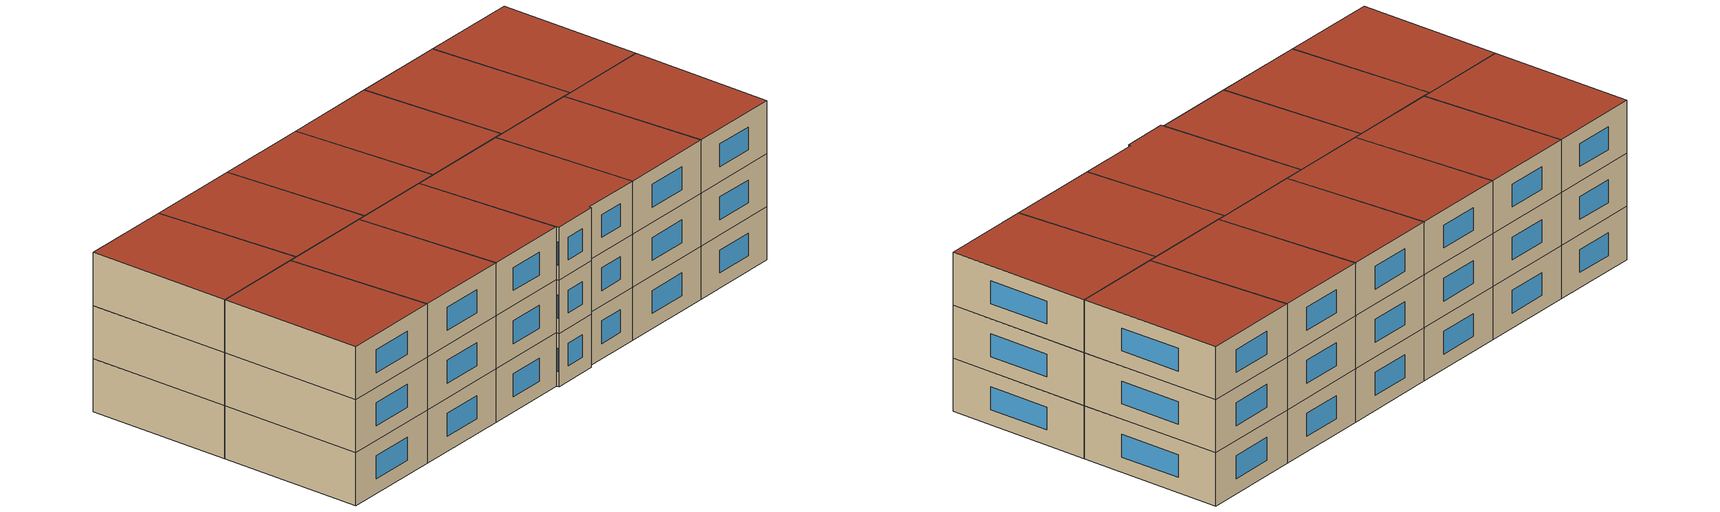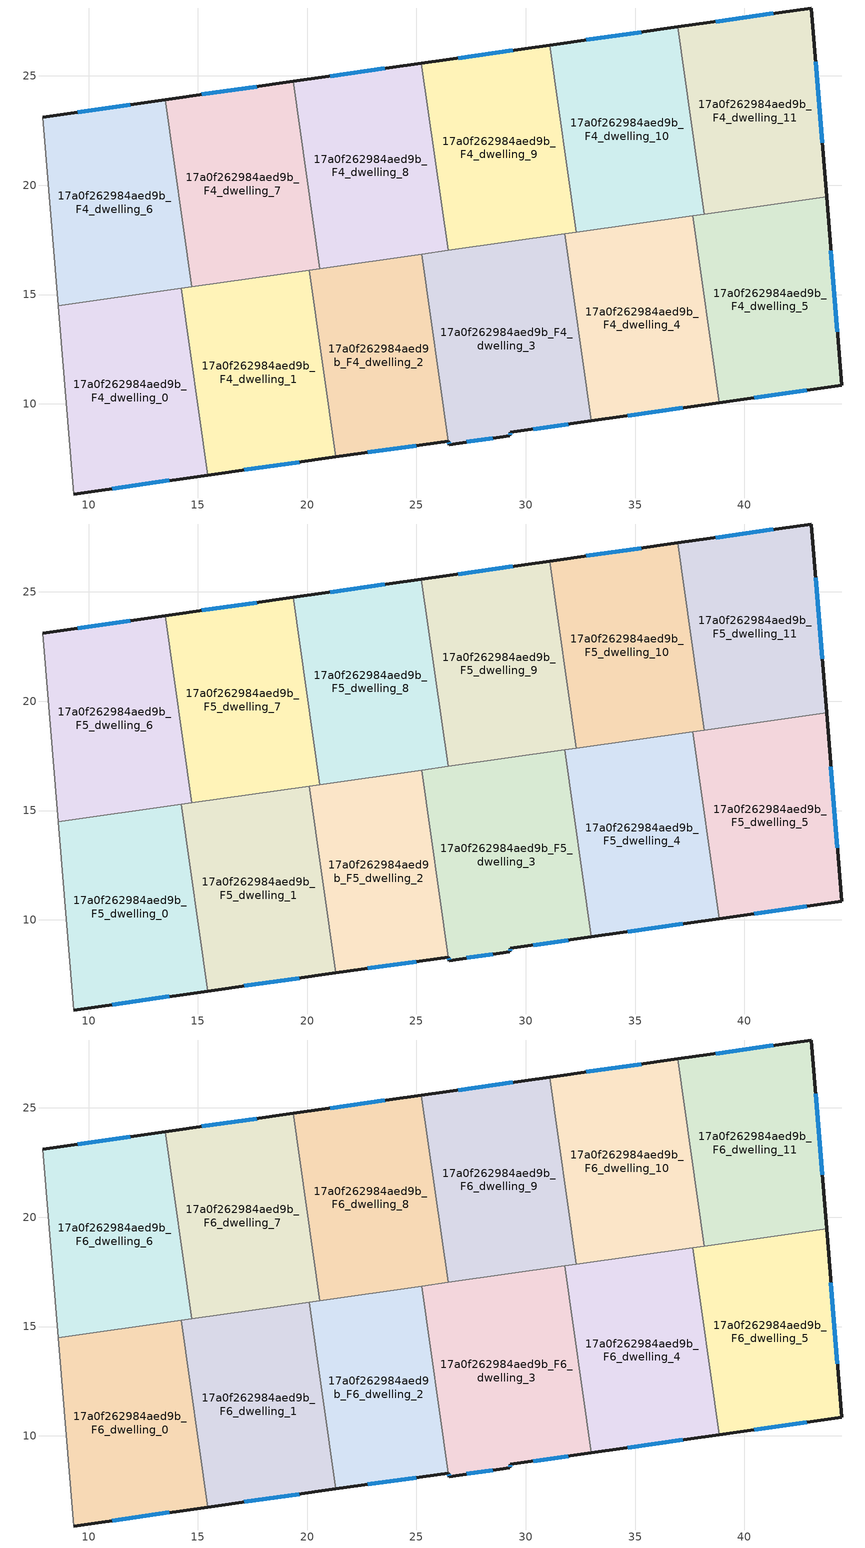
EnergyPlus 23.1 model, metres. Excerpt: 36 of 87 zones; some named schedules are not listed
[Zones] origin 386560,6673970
17a0f262984aed9b_F4_dwelling_0
 floor to 17a0f262984aed9b_F3_dwelling_0 (EU_floor_Construction): 14.24,15.29 15.45,6.74 9.33,5.88 8.62,14.49 z12
 wall outside (EU_wall_Construction): 9.33,5.88 15.45,6.74 z12:15
 wall to 17a0f262984aed9b_F4_dwelling_1 (EU_wall_Construction): 15.45,6.74 14.24,15.29 z12:15
 wall adiabatic (EU_wall_Construction): 8.62,14.49 9.33,5.88 z12:15
 wall to 17a0f262984aed9b_F4_dwelling_6 (EU_wall_Construction): 14.24,15.29 8.62,14.49 z12:15
 window (EU_Window_Construction): 11.08,6.13 13.7,6.5 z12.86:14.14
17a0f262984aed9b_F4_dwelling_1
 floor to 17a0f262984aed9b_F3_dwelling_1 (EU_floor_Construction): 20.1,16.12 21.32,7.57 15.45,6.74 14.24,15.29 z12
 wall outside (EU_wall_Construction): 15.45,6.74 21.32,7.57 z12:15
 wall to 17a0f262984aed9b_F4_dwelling_2 (EU_wall_Construction): 21.32,7.57 20.1,16.12 z12:15
 wall to 17a0f262984aed9b_F4_dwelling_7 (EU_wall_Construction): 20.1,16.12 14.73,15.36 z12:15
 wall to 17a0f262984aed9b_F4_dwelling_6 (EU_wall_Construction): 14.73,15.36 14.24,15.29 z12:15
 window (EU_Window_Construction): 17.12,6.98 19.64,7.34 z12.86:14.14
17a0f262984aed9b_F4_dwelling_10
 floor to 17a0f262984aed9b_F3_dwelling_10 (EU_floor_Construction): 36.95,27.24 38.16,18.68 32.3,17.85 31.09,26.41 z12
 wall outside (EU_wall_Construction): 36.95,27.24 31.09,26.41 z12:15
 wall to 17a0f262984aed9b_F4_dwelling_11 (EU_wall_Construction): 38.16,18.68 36.95,27.24 z12:15
 wall to 17a0f262984aed9b_F4_dwelling_9 (EU_wall_Construction): 31.09,26.41 32.3,17.85 z12:15
 wall to 17a0f262984aed9b_F4_dwelling_4 (EU_wall_Construction): 32.3,17.85 37.64,18.61 z12:15
 wall to 17a0f262984aed9b_F4_dwelling_5 (EU_wall_Construction): 37.64,18.61 38.16,18.68 z12:15
 window (EU_Window_Construction): 35.27,27 32.76,26.65 z12.86:14.14
17a0f262984aed9b_F4_dwelling_11
 floor to 17a0f262984aed9b_F3_dwelling_11 (EU_floor_Construction): 43.06,28.11 43.76,19.47 38.16,18.68 36.95,27.24 z12
 wall outside (EU_wall_Construction): 43.76,19.47 43.06,28.11 36.95,27.24 z12:15
 wall to 17a0f262984aed9b_F4_dwelling_5 (EU_wall_Construction): 38.16,18.68 43.76,19.47 z12:15
 window (EU_Window_Construction): 43.56,21.94 43.26,25.64 / 41.32,27.86 38.69,27.49 z12.86:14.14
17a0f262984aed9b_F4_dwelling_2
 floor to 17a0f262984aed9b_F3_dwelling_2 (EU_floor_Construction): 25.24,16.85 26.45,8.3 21.32,7.57 20.1,16.12 z12
 wall outside (EU_wall_Construction): 21.32,7.57 26.45,8.3 z12:15
 wall to 17a0f262984aed9b_F4_dwelling_3 (EU_wall_Construction): 26.45,8.3 25.24,16.85 z12:15
 wall to 17a0f262984aed9b_F4_dwelling_8 (EU_wall_Construction): 25.24,16.85 20.59,16.19 z12:15
 wall to 17a0f262984aed9b_F4_dwelling_7 (EU_wall_Construction): 20.59,16.19 20.1,16.12 z12:15
 window (EU_Window_Construction): 22.78,7.78 24.98,8.09 z12.86:14.14
17a0f262984aed9b_F4_dwelling_3
 floor to 17a0f262984aed9b_F3_dwelling_3 (EU_floor_Construction): 31.78,17.78 32.99,9.22 29.29,8.7 29.28,8.55 26.51,8.14 26.45,8.3 25.24,16.85 z12
 wall outside (EU_wall_Construction): 26.45,8.3 26.51,8.14 29.28,8.55 29.29,8.7 32.99,9.22 z12:15
 wall to 17a0f262984aed9b_F4_dwelling_4 (EU_wall_Construction): 32.99,9.22 31.78,17.78 z12:15
 wall to 17a0f262984aed9b_F4_dwelling_9 (EU_wall_Construction): 31.78,17.78 26.44,17.02 z12:15
 wall to 17a0f262984aed9b_F4_dwelling_8 (EU_wall_Construction): 26.44,17.02 25.24,16.85 z12:15
 window (EU_Window_Construction): 26.47,8.25 26.49,8.19 / 30.35,8.85 31.93,9.07 / 29.28,8.59 29.29,8.66 / 27.3,8.26 28.49,8.43 z12.86:14.14
17a0f262984aed9b_F4_dwelling_4
 floor to 17a0f262984aed9b_F3_dwelling_4 (EU_floor_Construction): 37.64,18.61 38.85,10.05 32.99,9.22 31.78,17.78 z12
 wall outside (EU_wall_Construction): 32.99,9.22 38.85,10.05 z12:15
 wall to 17a0f262984aed9b_F4_dwelling_5 (EU_wall_Construction): 38.85,10.05 37.64,18.61 z12:15
 wall to 17a0f262984aed9b_F4_dwelling_9 (EU_wall_Construction): 32.3,17.85 31.78,17.78 z12:15
 window (EU_Window_Construction): 34.66,9.46 37.18,9.82 z12.86:14.14
17a0f262984aed9b_F4_dwelling_5
 floor to 17a0f262984aed9b_F3_dwelling_5 (EU_floor_Construction): 43.76,19.47 44.45,10.84 38.85,10.05 37.64,18.61 z12
 wall outside (EU_wall_Construction): 38.85,10.05 44.45,10.84 43.76,19.47 z12:15
 window (EU_Window_Construction): 44.25,13.31 43.95,17.01 / 40.45,10.28 42.85,10.62 z12.86:14.14
17a0f262984aed9b_F4_dwelling_6
 floor to 17a0f262984aed9b_F3_dwelling_6 (EU_floor_Construction): 13.52,23.92 14.73,15.36 8.62,14.49 7.91,23.12 z12
 wall outside (EU_wall_Construction): 13.52,23.92 7.91,23.12 z12:15
 wall to 17a0f262984aed9b_F4_dwelling_7 (EU_wall_Construction): 14.73,15.36 13.52,23.92 z12:15
 wall adiabatic (EU_wall_Construction): 7.91,23.12 8.62,14.49 z12:15
 window (EU_Window_Construction): 11.91,23.69 9.51,23.35 z12.86:14.14
17a0f262984aed9b_F4_dwelling_7
 floor to 17a0f262984aed9b_F3_dwelling_7 (EU_floor_Construction): 19.37,24.75 20.59,16.19 14.73,15.36 13.52,23.92 z12
 wall outside (EU_wall_Construction): 19.37,24.75 13.52,23.92 z12:15
 wall to 17a0f262984aed9b_F4_dwelling_8 (EU_wall_Construction): 20.59,16.19 19.37,24.75 z12:15
 window (EU_Window_Construction): 17.7,24.51 15.19,24.15 z12.86:14.14
17a0f262984aed9b_F4_dwelling_8
 floor to 17a0f262984aed9b_F3_dwelling_8 (EU_floor_Construction): 25.23,25.58 26.44,17.02 20.59,16.19 19.37,24.75 z12
 wall outside (EU_wall_Construction): 25.23,25.58 19.37,24.75 z12:15
 wall to 17a0f262984aed9b_F4_dwelling_9 (EU_wall_Construction): 26.44,17.02 25.23,25.58 z12:15
 window (EU_Window_Construction): 23.56,25.34 21.05,24.98 z12.86:14.14
17a0f262984aed9b_F4_dwelling_9
 floor to 17a0f262984aed9b_F3_dwelling_9 (EU_floor_Construction): 31.09,26.41 32.3,17.85 26.44,17.02 25.23,25.58 z12
 wall outside (EU_wall_Construction): 31.09,26.41 25.23,25.58 z12:15
 window (EU_Window_Construction): 29.41,26.17 26.9,25.82 z12.86:14.14
17a0f262984aed9b_F5_dwelling_0
 floor to 17a0f262984aed9b_F4_dwelling_0 (EU_floor_Construction): 14.24,15.29 15.45,6.74 9.33,5.88 8.62,14.49 z15
 wall outside (EU_wall_Construction): 9.33,5.88 15.45,6.74 z15:18
 wall to 17a0f262984aed9b_F5_dwelling_1 (EU_wall_Construction): 15.45,6.74 14.24,15.29 z15:18
 wall adiabatic (EU_wall_Construction): 8.62,14.49 9.33,5.88 z15:18
 wall to 17a0f262984aed9b_F5_dwelling_6 (EU_wall_Construction): 14.24,15.29 8.62,14.49 z15:18
 window (EU_Window_Construction): 11.08,6.13 13.7,6.5 z15.86:17.14
17a0f262984aed9b_F5_dwelling_1
 floor to 17a0f262984aed9b_F4_dwelling_1 (EU_floor_Construction): 20.1,16.12 21.32,7.57 15.45,6.74 14.24,15.29 z15
 wall outside (EU_wall_Construction): 15.45,6.74 21.32,7.57 z15:18
 wall to 17a0f262984aed9b_F5_dwelling_2 (EU_wall_Construction): 21.32,7.57 20.1,16.12 z15:18
 wall to 17a0f262984aed9b_F5_dwelling_7 (EU_wall_Construction): 20.1,16.12 14.73,15.36 z15:18
 wall to 17a0f262984aed9b_F5_dwelling_6 (EU_wall_Construction): 14.73,15.36 14.24,15.29 z15:18
 window (EU_Window_Construction): 17.12,6.98 19.64,7.34 z15.86:17.14
17a0f262984aed9b_F5_dwelling_10
 floor to 17a0f262984aed9b_F4_dwelling_10 (EU_floor_Construction): 36.95,27.24 38.16,18.68 32.3,17.85 31.09,26.41 z15
 wall outside (EU_wall_Construction): 36.95,27.24 31.09,26.41 z15:18
 wall to 17a0f262984aed9b_F5_dwelling_11 (EU_wall_Construction): 38.16,18.68 36.95,27.24 z15:18
 wall to 17a0f262984aed9b_F5_dwelling_9 (EU_wall_Construction): 31.09,26.41 32.3,17.85 z15:18
 wall to 17a0f262984aed9b_F5_dwelling_4 (EU_wall_Construction): 32.3,17.85 37.64,18.61 z15:18
 wall to 17a0f262984aed9b_F5_dwelling_5 (EU_wall_Construction): 37.64,18.61 38.16,18.68 z15:18
 window (EU_Window_Construction): 35.27,27 32.76,26.65 z15.86:17.14
17a0f262984aed9b_F5_dwelling_11
 floor to 17a0f262984aed9b_F4_dwelling_11 (EU_floor_Construction): 43.06,28.11 43.76,19.47 38.16,18.68 36.95,27.24 z15
 wall outside (EU_wall_Construction): 43.76,19.47 43.06,28.11 36.95,27.24 z15:18
 wall to 17a0f262984aed9b_F5_dwelling_5 (EU_wall_Construction): 38.16,18.68 43.76,19.47 z15:18
 window (EU_Window_Construction): 43.56,21.94 43.26,25.64 / 41.32,27.86 38.69,27.49 z15.86:17.14
17a0f262984aed9b_F5_dwelling_2
 floor to 17a0f262984aed9b_F4_dwelling_2 (EU_floor_Construction): 25.24,16.85 26.45,8.3 21.32,7.57 20.1,16.12 z15
 wall outside (EU_wall_Construction): 21.32,7.57 26.45,8.3 z15:18
 wall to 17a0f262984aed9b_F5_dwelling_3 (EU_wall_Construction): 26.45,8.3 25.24,16.85 z15:18
 wall to 17a0f262984aed9b_F5_dwelling_8 (EU_wall_Construction): 25.24,16.85 20.59,16.19 z15:18
 wall to 17a0f262984aed9b_F5_dwelling_7 (EU_wall_Construction): 20.59,16.19 20.1,16.12 z15:18
 window (EU_Window_Construction): 22.78,7.78 24.98,8.09 z15.86:17.14
17a0f262984aed9b_F5_dwelling_3
 floor to 17a0f262984aed9b_F4_dwelling_3 (EU_floor_Construction): 31.78,17.78 32.99,9.22 29.29,8.7 29.28,8.55 26.51,8.14 26.45,8.3 25.24,16.85 z15
 wall outside (EU_wall_Construction): 26.45,8.3 26.51,8.14 29.28,8.55 29.29,8.7 32.99,9.22 z15:18
 wall to 17a0f262984aed9b_F5_dwelling_4 (EU_wall_Construction): 32.99,9.22 31.78,17.78 z15:18
 wall to 17a0f262984aed9b_F5_dwelling_9 (EU_wall_Construction): 31.78,17.78 26.44,17.02 z15:18
 wall to 17a0f262984aed9b_F5_dwelling_8 (EU_wall_Construction): 26.44,17.02 25.24,16.85 z15:18
 window (EU_Window_Construction): 26.47,8.25 26.49,8.19 / 30.35,8.85 31.93,9.07 / 29.28,8.59 29.29,8.66 / 27.3,8.26 28.49,8.43 z15.86:17.14
17a0f262984aed9b_F5_dwelling_4
 floor to 17a0f262984aed9b_F4_dwelling_4 (EU_floor_Construction): 37.64,18.61 38.85,10.05 32.99,9.22 31.78,17.78 z15
 wall outside (EU_wall_Construction): 32.99,9.22 38.85,10.05 z15:18
 wall to 17a0f262984aed9b_F5_dwelling_5 (EU_wall_Construction): 38.85,10.05 37.64,18.61 z15:18
 wall to 17a0f262984aed9b_F5_dwelling_9 (EU_wall_Construction): 32.3,17.85 31.78,17.78 z15:18
 window (EU_Window_Construction): 34.66,9.46 37.18,9.82 z15.86:17.14
17a0f262984aed9b_F5_dwelling_5
 floor to 17a0f262984aed9b_F4_dwelling_5 (EU_floor_Construction): 43.76,19.47 44.45,10.84 38.85,10.05 37.64,18.61 z15
 wall outside (EU_wall_Construction): 38.85,10.05 44.45,10.84 43.76,19.47 z15:18
 window (EU_Window_Construction): 44.25,13.31 43.95,17.01 / 40.45,10.28 42.85,10.62 z15.86:17.14
17a0f262984aed9b_F5_dwelling_6
 floor to 17a0f262984aed9b_F4_dwelling_6 (EU_floor_Construction): 13.52,23.92 14.73,15.36 8.62,14.49 7.91,23.12 z15
 wall outside (EU_wall_Construction): 13.52,23.92 7.91,23.12 z15:18
 wall to 17a0f262984aed9b_F5_dwelling_7 (EU_wall_Construction): 14.73,15.36 13.52,23.92 z15:18
 wall adiabatic (EU_wall_Construction): 7.91,23.12 8.62,14.49 z15:18
 window (EU_Window_Construction): 11.91,23.69 9.51,23.35 z15.86:17.14
17a0f262984aed9b_F5_dwelling_7
 floor to 17a0f262984aed9b_F4_dwelling_7 (EU_floor_Construction): 19.37,24.75 20.59,16.19 14.73,15.36 13.52,23.92 z15
 wall outside (EU_wall_Construction): 19.37,24.75 13.52,23.92 z15:18
 wall to 17a0f262984aed9b_F5_dwelling_8 (EU_wall_Construction): 20.59,16.19 19.37,24.75 z15:18
 window (EU_Window_Construction): 17.7,24.51 15.19,24.15 z15.86:17.14
17a0f262984aed9b_F5_dwelling_8
 floor to 17a0f262984aed9b_F4_dwelling_8 (EU_floor_Construction): 25.23,25.58 26.44,17.02 20.59,16.19 19.37,24.75 z15
 wall outside (EU_wall_Construction): 25.23,25.58 19.37,24.75 z15:18
 wall to 17a0f262984aed9b_F5_dwelling_9 (EU_wall_Construction): 26.44,17.02 25.23,25.58 z15:18
 window (EU_Window_Construction): 23.56,25.34 21.05,24.98 z15.86:17.14
17a0f262984aed9b_F5_dwelling_9
 floor to 17a0f262984aed9b_F4_dwelling_9 (EU_floor_Construction): 31.09,26.41 32.3,17.85 26.44,17.02 25.23,25.58 z15
 wall outside (EU_wall_Construction): 31.09,26.41 25.23,25.58 z15:18
 window (EU_Window_Construction): 29.41,26.17 26.9,25.82 z15.86:17.14
17a0f262984aed9b_F6_dwelling_0
 floor to 17a0f262984aed9b_F5_dwelling_0 (EU_floor_Construction): 14.24,15.29 15.45,6.74 9.33,5.88 8.62,14.49 z18
 wall outside (EU_wall_Construction): 9.33,5.88 15.45,6.74 z18:21
 wall to 17a0f262984aed9b_F6_dwelling_1 (EU_wall_Construction): 15.45,6.74 14.24,15.29 z18:21
 wall adiabatic (EU_wall_Construction): 8.62,14.49 9.33,5.88 z18:21
 wall to 17a0f262984aed9b_F6_dwelling_6 (EU_wall_Construction): 14.24,15.29 8.62,14.49 z18:21
 window (EU_Window_Construction): 11.08,6.13 13.7,6.5 z18.86:20.14
 roof outside (EU_roof_Construction): 15.45,6.74 14.24,15.29 8.62,14.49 9.33,5.88 z21
17a0f262984aed9b_F6_dwelling_1
 floor to 17a0f262984aed9b_F5_dwelling_1 (EU_floor_Construction): 20.1,16.12 21.32,7.57 15.45,6.74 14.24,15.29 z18
 wall outside (EU_wall_Construction): 15.45,6.74 21.32,7.57 z18:21
 wall to 17a0f262984aed9b_F6_dwelling_2 (EU_wall_Construction): 21.32,7.57 20.1,16.12 z18:21
 wall to 17a0f262984aed9b_F6_dwelling_7 (EU_wall_Construction): 20.1,16.12 14.73,15.36 z18:21
 wall to 17a0f262984aed9b_F6_dwelling_6 (EU_wall_Construction): 14.73,15.36 14.24,15.29 z18:21
 window (EU_Window_Construction): 17.12,6.98 19.64,7.34 z18.86:20.14
 roof outside (EU_roof_Construction): 21.32,7.57 20.1,16.12 14.24,15.29 15.45,6.74 z21
17a0f262984aed9b_F6_dwelling_10
 floor to 17a0f262984aed9b_F5_dwelling_10 (EU_floor_Construction): 36.95,27.24 38.16,18.68 32.3,17.85 31.09,26.41 z18
 wall outside (EU_wall_Construction): 36.95,27.24 31.09,26.41 z18:21
 wall to 17a0f262984aed9b_F6_dwelling_11 (EU_wall_Construction): 38.16,18.68 36.95,27.24 z18:21
 wall to 17a0f262984aed9b_F6_dwelling_9 (EU_wall_Construction): 31.09,26.41 32.3,17.85 z18:21
 wall to 17a0f262984aed9b_F6_dwelling_4 (EU_wall_Construction): 32.3,17.85 37.64,18.61 z18:21
 wall to 17a0f262984aed9b_F6_dwelling_5 (EU_wall_Construction): 37.64,18.61 38.16,18.68 z18:21
 window (EU_Window_Construction): 35.27,27 32.76,26.65 z18.86:20.14
 roof outside (EU_roof_Construction): 38.16,18.68 36.95,27.24 31.09,26.41 32.3,17.85 z21
17a0f262984aed9b_F6_dwelling_11
 floor to 17a0f262984aed9b_F5_dwelling_11 (EU_floor_Construction): 43.06,28.11 43.76,19.47 38.16,18.68 36.95,27.24 z18
 wall outside (EU_wall_Construction): 43.76,19.47 43.06,28.11 36.95,27.24 z18:21
 wall to 17a0f262984aed9b_F6_dwelling_5 (EU_wall_Construction): 38.16,18.68 43.76,19.47 z18:21
 window (EU_Window_Construction): 43.56,21.94 43.26,25.64 / 41.32,27.86 38.69,27.49 z18.86:20.14
 roof outside (EU_roof_Construction): 43.76,19.47 43.06,28.11 36.95,27.24 38.16,18.68 z21
17a0f262984aed9b_F6_dwelling_2
 floor to 17a0f262984aed9b_F5_dwelling_2 (EU_floor_Construction): 25.24,16.85 26.45,8.3 21.32,7.57 20.1,16.12 z18
 wall outside (EU_wall_Construction): 21.32,7.57 26.45,8.3 z18:21
 wall to 17a0f262984aed9b_F6_dwelling_3 (EU_wall_Construction): 26.45,8.3 25.24,16.85 z18:21
 wall to 17a0f262984aed9b_F6_dwelling_8 (EU_wall_Construction): 25.24,16.85 20.59,16.19 z18:21
 wall to 17a0f262984aed9b_F6_dwelling_7 (EU_wall_Construction): 20.59,16.19 20.1,16.12 z18:21
 window (EU_Window_Construction): 22.78,7.78 24.98,8.09 z18.86:20.14
 roof outside (EU_roof_Construction): 26.45,8.3 25.24,16.85 20.1,16.12 21.32,7.57 z21
17a0f262984aed9b_F6_dwelling_3
 floor to 17a0f262984aed9b_F5_dwelling_3 (EU_floor_Construction): 31.78,17.78 32.99,9.22 29.29,8.7 29.28,8.55 26.51,8.14 26.45,8.3 25.24,16.85 z18
 wall outside (EU_wall_Construction): 26.45,8.3 26.51,8.14 29.28,8.55 29.29,8.7 32.99,9.22 z18:21
 wall to 17a0f262984aed9b_F6_dwelling_4 (EU_wall_Construction): 32.99,9.22 31.78,17.78 z18:21
 wall to 17a0f262984aed9b_F6_dwelling_9 (EU_wall_Construction): 31.78,17.78 26.44,17.02 z18:21
 wall to 17a0f262984aed9b_F6_dwelling_8 (EU_wall_Construction): 26.44,17.02 25.24,16.85 z18:21
 window (EU_Window_Construction): 26.47,8.25 26.49,8.19 / 30.35,8.85 31.93,9.07 / 29.28,8.59 29.29,8.66 / 27.3,8.26 28.49,8.43 z18.86:20.14
 roof outside (EU_roof_Construction): 32.99,9.22 31.78,17.78 25.24,16.85 26.45,8.3 26.51,8.14 29.28,8.55 29.29,8.7 z21
17a0f262984aed9b_F6_dwelling_4
 floor to 17a0f262984aed9b_F5_dwelling_4 (EU_floor_Construction): 37.64,18.61 38.85,10.05 32.99,9.22 31.78,17.78 z18
 wall outside (EU_wall_Construction): 32.99,9.22 38.85,10.05 z18:21
 wall to 17a0f262984aed9b_F6_dwelling_5 (EU_wall_Construction): 38.85,10.05 37.64,18.61 z18:21
 wall to 17a0f262984aed9b_F6_dwelling_9 (EU_wall_Construction): 32.3,17.85 31.78,17.78 z18:21
 window (EU_Window_Construction): 34.66,9.46 37.18,9.82 z18.86:20.14
 roof outside (EU_roof_Construction): 38.85,10.05 37.64,18.61 31.78,17.78 32.99,9.22 z21
17a0f262984aed9b_F6_dwelling_5
 floor to 17a0f262984aed9b_F5_dwelling_5 (EU_floor_Construction): 43.76,19.47 44.45,10.84 38.85,10.05 37.64,18.61 z18
 wall outside (EU_wall_Construction): 38.85,10.05 44.45,10.84 43.76,19.47 z18:21
 window (EU_Window_Construction): 44.25,13.31 43.95,17.01 / 40.45,10.28 42.85,10.62 z18.86:20.14
 roof outside (EU_roof_Construction): 44.45,10.84 43.76,19.47 37.64,18.61 38.85,10.05 z21
17a0f262984aed9b_F6_dwelling_6
 floor to 17a0f262984aed9b_F5_dwelling_6 (EU_floor_Construction): 13.52,23.92 14.73,15.36 8.62,14.49 7.91,23.12 z18
 wall outside (EU_wall_Construction): 13.52,23.92 7.91,23.12 z18:21
 wall to 17a0f262984aed9b_F6_dwelling_7 (EU_wall_Construction): 14.73,15.36 13.52,23.92 z18:21
 wall adiabatic (EU_wall_Construction): 7.91,23.12 8.62,14.49 z18:21
 window (EU_Window_Construction): 11.91,23.69 9.51,23.35 z18.86:20.14
 roof outside (EU_roof_Construction): 14.73,15.36 13.52,23.92 7.91,23.12 8.62,14.49 z21
17a0f262984aed9b_F6_dwelling_7
 floor to 17a0f262984aed9b_F5_dwelling_7 (EU_floor_Construction): 19.37,24.75 20.59,16.19 14.73,15.36 13.52,23.92 z18
 wall outside (EU_wall_Construction): 19.37,24.75 13.52,23.92 z18:21
 wall to 17a0f262984aed9b_F6_dwelling_8 (EU_wall_Construction): 20.59,16.19 19.37,24.75 z18:21
 window (EU_Window_Construction): 17.7,24.51 15.19,24.15 z18.86:20.14
 roof outside (EU_roof_Construction): 20.59,16.19 19.37,24.75 13.52,23.92 14.73,15.36 z21
17a0f262984aed9b_F6_dwelling_8
 floor to 17a0f262984aed9b_F5_dwelling_8 (EU_floor_Construction): 25.23,25.58 26.44,17.02 20.59,16.19 19.37,24.75 z18
 wall outside (EU_wall_Construction): 25.23,25.58 19.37,24.75 z18:21
 wall to 17a0f262984aed9b_F6_dwelling_9 (EU_wall_Construction): 26.44,17.02 25.23,25.58 z18:21
 window (EU_Window_Construction): 23.56,25.34 21.05,24.98 z18.86:20.14
 roof outside (EU_roof_Construction): 26.44,17.02 25.23,25.58 19.37,24.75 20.59,16.19 z21
17a0f262984aed9b_F6_dwelling_9
 floor to 17a0f262984aed9b_F5_dwelling_9 (EU_floor_Construction): 31.09,26.41 32.3,17.85 26.44,17.02 25.23,25.58 z18
 wall outside (EU_wall_Construction): 31.09,26.41 25.23,25.58 z18:21
 window (EU_Window_Construction): 29.41,26.17 26.9,25.82 z18.86:20.14
 roof outside (EU_roof_Construction): 32.3,17.85 31.09,26.41 25.23,25.58 26.44,17.02 z21
[Building]
EU S2 Campaign: North Axis=0; Terrain=City; Solar Distribution=FullExterior
[Site:Location]
Helsinki-Vantaa.AP: Latitude=60.317; Longitude=24.963; Time Zone=2; Elevation=54.6
[SizingPeriod:WeatherFileDays]
AnnualSizingPeriod: Begin Month=1; Begin Day of Month=1; End Month=12; End Day of Month=31; Day of Week for Start Day=Monday; Use Weather File Daylight Saving Period=No; Use Weather File Rain and Snow Indicators=No
[MATERIAL]
EU_InternalMass_Material: Roughness=MediumRough; Thickness=0.1; Conductivity=1; Density=1800; Specific Heat=900; Thermal Absorptance=0.9; Solar Absorptance=0.7; Visible Absorptance=0.7
[MATERIAL:NOMASS] Roughness=MediumRough; Thermal Absorptance=0.9; Solar Absorptance=0.7; Visible Absorptance=0.7
Name | Thermal Resistance
EU_wall_NoMass | 1.10183
EU_roof_NoMass; EU_floor_NoMass | 1.70606
[WINDOWMATERIAL:SIMPLEGLAZINGSYSTEM]
EU_Window_SimpleGlazing: UFactor=3.11035; Solar Heat Gain Coefficient=0.8; Visible Transmittance=0.8
[CONSTRUCTION]
EU_wall_Construction: EU_wall_NoMass
EU_roof_Construction: EU_roof_NoMass
EU_floor_Construction: EU_floor_NoMass
EU_Window_Construction: EU_Window_SimpleGlazing
EU_InternalMass_Construction: EU_InternalMass_Material
[ZONE] Type=1; Multiplier=1; Ceiling Height=autocalculate; Floor Area=autocalculate; Part of Total Floor Area=Yes
Name | Volume
17a0f262984aed9b_F4_dwelling_0; 17a0f262984aed9b_F5_dwelling_0; 17a0f262984aed9b_F6_dwelling_0 | 153.412
17a0f262984aed9b_F4_dwelling_1; 17a0f262984aed9b_F5_dwelling_1; 17a0f262984aed9b_F6_dwelling_1; 17a0f262984aed9b_F4_dwelling_11; 17a0f262984aed9b_F5_dwelling_11; 17a0f262984aed9b_F6_dwelling_11 | 153.417
17a0f262984aed9b_F4_dwelling_10; 17a0f262984aed9b_F5_dwelling_10; 17a0f262984aed9b_F6_dwelling_10 | 153.389
17a0f262984aed9b_F4_dwelling_2; 17a0f262984aed9b_F5_dwelling_2; 17a0f262984aed9b_F6_dwelling_2 | 134.353
17a0f262984aed9b_F4_dwelling_3; 17a0f262984aed9b_F5_dwelling_3; 17a0f262984aed9b_F6_dwelling_3 | 172.463
17a0f262984aed9b_F4_dwelling_4; 17a0f262984aed9b_F5_dwelling_4; 17a0f262984aed9b_F6_dwelling_4 | 153.437
17a0f262984aed9b_F4_dwelling_5; 17a0f262984aed9b_F5_dwelling_5; 17a0f262984aed9b_F6_dwelling_5 | 153.418
17a0f262984aed9b_F4_dwelling_6; 17a0f262984aed9b_F5_dwelling_6; 17a0f262984aed9b_F6_dwelling_6 | 153.396
17a0f262984aed9b_F4_dwelling_7; 17a0f262984aed9b_F5_dwelling_7; 17a0f262984aed9b_F6_dwelling_7; 17a0f262984aed9b_F4_dwelling_9; 17a0f262984aed9b_F5_dwelling_9; 17a0f262984aed9b_F6_dwelling_9 | 153.425
17a0f262984aed9b_F4_dwelling_8; 17a0f262984aed9b_F5_dwelling_8; 17a0f262984aed9b_F6_dwelling_8 | 153.398
[INTERNALMASS] Construction=EU_InternalMass_Construction
Name | Zone or ZoneList | Surface Area
17a0f262984aed9b_F4_dwelling_0_EU_InternalMass | 17a0f262984aed9b_F4_dwelling_0 | 51.1375
17a0f262984aed9b_F4_dwelling_1_EU_InternalMass | 17a0f262984aed9b_F4_dwelling_1 | 51.1388
17a0f262984aed9b_F4_dwelling_2_EU_InternalMass | 17a0f262984aed9b_F4_dwelling_2 | 44.7841
17a0f262984aed9b_F4_dwelling_3_EU_InternalMass | 17a0f262984aed9b_F4_dwelling_3 | 57.488
17a0f262984aed9b_F4_dwelling_4_EU_InternalMass | 17a0f262984aed9b_F4_dwelling_4 | 51.1453
17a0f262984aed9b_F4_dwelling_5_EU_InternalMass | 17a0f262984aed9b_F4_dwelling_5 | 51.1398
17a0f262984aed9b_F4_dwelling_6_EU_InternalMass | 17a0f262984aed9b_F4_dwelling_6 | 51.1319
17a0f262984aed9b_F4_dwelling_7_EU_InternalMass | 17a0f262984aed9b_F4_dwelling_7 | 51.1416
17a0f262984aed9b_F4_dwelling_8_EU_InternalMass | 17a0f262984aed9b_F4_dwelling_8 | 51.133
17a0f262984aed9b_F4_dwelling_9_EU_InternalMass | 17a0f262984aed9b_F4_dwelling_9 | 51.1416
17a0f262984aed9b_F4_dwelling_10_EU_InternalMass | 17a0f262984aed9b_F4_dwelling_10 | 51.1295
17a0f262984aed9b_F4_dwelling_11_EU_InternalMass | 17a0f262984aed9b_F4_dwelling_11 | 51.1389
17a0f262984aed9b_F5_dwelling_0_EU_InternalMass | 17a0f262984aed9b_F5_dwelling_0 | 51.1375
17a0f262984aed9b_F5_dwelling_1_EU_InternalMass | 17a0f262984aed9b_F5_dwelling_1 | 51.1388
17a0f262984aed9b_F5_dwelling_2_EU_InternalMass | 17a0f262984aed9b_F5_dwelling_2 | 44.7841
17a0f262984aed9b_F5_dwelling_3_EU_InternalMass | 17a0f262984aed9b_F5_dwelling_3 | 57.488
17a0f262984aed9b_F5_dwelling_4_EU_InternalMass | 17a0f262984aed9b_F5_dwelling_4 | 51.1453
17a0f262984aed9b_F5_dwelling_5_EU_InternalMass | 17a0f262984aed9b_F5_dwelling_5 | 51.1398
17a0f262984aed9b_F5_dwelling_6_EU_InternalMass | 17a0f262984aed9b_F5_dwelling_6 | 51.1319
17a0f262984aed9b_F5_dwelling_7_EU_InternalMass | 17a0f262984aed9b_F5_dwelling_7 | 51.1416
17a0f262984aed9b_F5_dwelling_8_EU_InternalMass | 17a0f262984aed9b_F5_dwelling_8 | 51.133
17a0f262984aed9b_F5_dwelling_9_EU_InternalMass | 17a0f262984aed9b_F5_dwelling_9 | 51.1416
17a0f262984aed9b_F5_dwelling_10_EU_InternalMass | 17a0f262984aed9b_F5_dwelling_10 | 51.1295
17a0f262984aed9b_F5_dwelling_11_EU_InternalMass | 17a0f262984aed9b_F5_dwelling_11 | 51.1389
17a0f262984aed9b_F6_dwelling_0_EU_InternalMass | 17a0f262984aed9b_F6_dwelling_0 | 51.1375
17a0f262984aed9b_F6_dwelling_1_EU_InternalMass | 17a0f262984aed9b_F6_dwelling_1 | 51.1388
17a0f262984aed9b_F6_dwelling_2_EU_InternalMass | 17a0f262984aed9b_F6_dwelling_2 | 44.7841
17a0f262984aed9b_F6_dwelling_3_EU_InternalMass | 17a0f262984aed9b_F6_dwelling_3 | 57.488
17a0f262984aed9b_F6_dwelling_4_EU_InternalMass | 17a0f262984aed9b_F6_dwelling_4 | 51.1453
17a0f262984aed9b_F6_dwelling_5_EU_InternalMass | 17a0f262984aed9b_F6_dwelling_5 | 51.1398
17a0f262984aed9b_F6_dwelling_6_EU_InternalMass | 17a0f262984aed9b_F6_dwelling_6 | 51.1319
17a0f262984aed9b_F6_dwelling_7_EU_InternalMass | 17a0f262984aed9b_F6_dwelling_7 | 51.1416
17a0f262984aed9b_F6_dwelling_8_EU_InternalMass | 17a0f262984aed9b_F6_dwelling_8 | 51.133
17a0f262984aed9b_F6_dwelling_9_EU_InternalMass | 17a0f262984aed9b_F6_dwelling_9 | 51.1416
17a0f262984aed9b_F6_dwelling_10_EU_InternalMass | 17a0f262984aed9b_F6_dwelling_10 | 51.1295
17a0f262984aed9b_F6_dwelling_11_EU_InternalMass | 17a0f262984aed9b_F6_dwelling_11 | 51.1389
[OTHEREQUIPMENT] Fuel Type=Electricity; Design Level Calculation Method=Watts/Area; Power per Zone Floor Area=1; Fraction Latent=0; Fraction Radiant=0; Fraction Lost=0; Carbon Dioxide Generation Rate=0; EndUse Subcategory=EU_Step8_InternalGains
Name | Zone or ZoneList or Space or SpaceList | Schedule
EU_Step8_InternalGain_17a0f262984aed9b_F4_dwelling_0_f000 | 17a0f262984aed9b_F4_dwelling_0 | EU_Step8_GainSchedule_17a0f262984aed9b_F4_dwelling_0_f000
EU_Step8_InternalGain_17a0f262984aed9b_F4_dwelling_1_f000 | 17a0f262984aed9b_F4_dwelling_1 | EU_Step8_GainSchedule_17a0f262984aed9b_F4_dwelling_1_f000
EU_Step8_InternalGain_17a0f262984aed9b_F4_dwelling_2_f000 | 17a0f262984aed9b_F4_dwelling_2 | EU_Step8_GainSchedule_17a0f262984aed9b_F4_dwelling_2_f000
EU_Step8_InternalGain_17a0f262984aed9b_F4_dwelling_3_f000 | 17a0f262984aed9b_F4_dwelling_3 | EU_Step8_GainSchedule_17a0f262984aed9b_F4_dwelling_3_f000
EU_Step8_InternalGain_17a0f262984aed9b_F4_dwelling_4_f000 | 17a0f262984aed9b_F4_dwelling_4 | EU_Step8_GainSchedule_17a0f262984aed9b_F4_dwelling_4_f000
EU_Step8_InternalGain_17a0f262984aed9b_F4_dwelling_5_f000 | 17a0f262984aed9b_F4_dwelling_5 | EU_Step8_GainSchedule_17a0f262984aed9b_F4_dwelling_5_f000
EU_Step8_InternalGain_17a0f262984aed9b_F4_dwelling_6_f000 | 17a0f262984aed9b_F4_dwelling_6 | EU_Step8_GainSchedule_17a0f262984aed9b_F4_dwelling_6_f000
EU_Step8_InternalGain_17a0f262984aed9b_F4_dwelling_7_f000 | 17a0f262984aed9b_F4_dwelling_7 | EU_Step8_GainSchedule_17a0f262984aed9b_F4_dwelling_7_f000
EU_Step8_InternalGain_17a0f262984aed9b_F4_dwelling_8_f000 | 17a0f262984aed9b_F4_dwelling_8 | EU_Step8_GainSchedule_17a0f262984aed9b_F4_dwelling_8_f000
EU_Step8_InternalGain_17a0f262984aed9b_F4_dwelling_9_f000 | 17a0f262984aed9b_F4_dwelling_9 | EU_Step8_GainSchedule_17a0f262984aed9b_F4_dwelling_9_f000
EU_Step8_InternalGain_17a0f262984aed9b_F4_dwelling_10_f000 | 17a0f262984aed9b_F4_dwelling_10 | EU_Step8_GainSchedule_17a0f262984aed9b_F4_dwelling_10_f000
EU_Step8_InternalGain_17a0f262984aed9b_F4_dwelling_11_f000 | 17a0f262984aed9b_F4_dwelling_11 | EU_Step8_GainSchedule_17a0f262984aed9b_F4_dwelling_11_f000
EU_Step8_InternalGain_17a0f262984aed9b_F5_dwelling_0_f000 | 17a0f262984aed9b_F5_dwelling_0 | EU_Step8_GainSchedule_17a0f262984aed9b_F5_dwelling_0_f000
EU_Step8_InternalGain_17a0f262984aed9b_F5_dwelling_1_f000 | 17a0f262984aed9b_F5_dwelling_1 | EU_Step8_GainSchedule_17a0f262984aed9b_F5_dwelling_1_f000
EU_Step8_InternalGain_17a0f262984aed9b_F5_dwelling_2_f000 | 17a0f262984aed9b_F5_dwelling_2 | EU_Step8_GainSchedule_17a0f262984aed9b_F5_dwelling_2_f000
EU_Step8_InternalGain_17a0f262984aed9b_F5_dwelling_3_f000 | 17a0f262984aed9b_F5_dwelling_3 | EU_Step8_GainSchedule_17a0f262984aed9b_F5_dwelling_3_f000
EU_Step8_InternalGain_17a0f262984aed9b_F5_dwelling_4_f000 | 17a0f262984aed9b_F5_dwelling_4 | EU_Step8_GainSchedule_17a0f262984aed9b_F5_dwelling_4_f000
EU_Step8_InternalGain_17a0f262984aed9b_F5_dwelling_5_f000 | 17a0f262984aed9b_F5_dwelling_5 | EU_Step8_GainSchedule_17a0f262984aed9b_F5_dwelling_5_f000
EU_Step8_InternalGain_17a0f262984aed9b_F5_dwelling_6_f000 | 17a0f262984aed9b_F5_dwelling_6 | EU_Step8_GainSchedule_17a0f262984aed9b_F5_dwelling_6_f000
EU_Step8_InternalGain_17a0f262984aed9b_F5_dwelling_7_f000 | 17a0f262984aed9b_F5_dwelling_7 | EU_Step8_GainSchedule_17a0f262984aed9b_F5_dwelling_7_f000
EU_Step8_InternalGain_17a0f262984aed9b_F5_dwelling_8_f000 | 17a0f262984aed9b_F5_dwelling_8 | EU_Step8_GainSchedule_17a0f262984aed9b_F5_dwelling_8_f000
EU_Step8_InternalGain_17a0f262984aed9b_F5_dwelling_9_f000 | 17a0f262984aed9b_F5_dwelling_9 | EU_Step8_GainSchedule_17a0f262984aed9b_F5_dwelling_9_f000
EU_Step8_InternalGain_17a0f262984aed9b_F5_dwelling_10_f000 | 17a0f262984aed9b_F5_dwelling_10 | EU_Step8_GainSchedule_17a0f262984aed9b_F5_dwelling_10_f000
EU_Step8_InternalGain_17a0f262984aed9b_F5_dwelling_11_f000 | 17a0f262984aed9b_F5_dwelling_11 | EU_Step8_GainSchedule_17a0f262984aed9b_F5_dwelling_11_f000
EU_Step8_InternalGain_17a0f262984aed9b_F6_dwelling_0_f000 | 17a0f262984aed9b_F6_dwelling_0 | EU_Step8_GainSchedule_17a0f262984aed9b_F6_dwelling_0_f000
EU_Step8_InternalGain_17a0f262984aed9b_F6_dwelling_1_f000 | 17a0f262984aed9b_F6_dwelling_1 | EU_Step8_GainSchedule_17a0f262984aed9b_F6_dwelling_1_f000
EU_Step8_InternalGain_17a0f262984aed9b_F6_dwelling_2_f000 | 17a0f262984aed9b_F6_dwelling_2 | EU_Step8_GainSchedule_17a0f262984aed9b_F6_dwelling_2_f000
EU_Step8_InternalGain_17a0f262984aed9b_F6_dwelling_3_f000 | 17a0f262984aed9b_F6_dwelling_3 | EU_Step8_GainSchedule_17a0f262984aed9b_F6_dwelling_3_f000
EU_Step8_InternalGain_17a0f262984aed9b_F6_dwelling_4_f000 | 17a0f262984aed9b_F6_dwelling_4 | EU_Step8_GainSchedule_17a0f262984aed9b_F6_dwelling_4_f000
EU_Step8_InternalGain_17a0f262984aed9b_F6_dwelling_5_f000 | 17a0f262984aed9b_F6_dwelling_5 | EU_Step8_GainSchedule_17a0f262984aed9b_F6_dwelling_5_f000
EU_Step8_InternalGain_17a0f262984aed9b_F6_dwelling_6_f000 | 17a0f262984aed9b_F6_dwelling_6 | EU_Step8_GainSchedule_17a0f262984aed9b_F6_dwelling_6_f000
EU_Step8_InternalGain_17a0f262984aed9b_F6_dwelling_7_f000 | 17a0f262984aed9b_F6_dwelling_7 | EU_Step8_GainSchedule_17a0f262984aed9b_F6_dwelling_7_f000
EU_Step8_InternalGain_17a0f262984aed9b_F6_dwelling_8_f000 | 17a0f262984aed9b_F6_dwelling_8 | EU_Step8_GainSchedule_17a0f262984aed9b_F6_dwelling_8_f000
EU_Step8_InternalGain_17a0f262984aed9b_F6_dwelling_9_f000 | 17a0f262984aed9b_F6_dwelling_9 | EU_Step8_GainSchedule_17a0f262984aed9b_F6_dwelling_9_f000
EU_Step8_InternalGain_17a0f262984aed9b_F6_dwelling_10_f000 | 17a0f262984aed9b_F6_dwelling_10 | EU_Step8_GainSchedule_17a0f262984aed9b_F6_dwelling_10_f000
EU_Step8_InternalGain_17a0f262984aed9b_F6_dwelling_11_f000 | 17a0f262984aed9b_F6_dwelling_11 | EU_Step8_GainSchedule_17a0f262984aed9b_F6_dwelling_11_f000
[ZONEVENTILATION:DESIGNFLOWRATE] Schedule=EU_AlwaysOn; Design Flow Rate Calculation Method=AirChanges/Hour; Air Changes per Hour=0.756316; Ventilation Type=Natural; Fan Pressure Rise=0; Fan Total Efficiency=1; Constant Term Coefficient=1; Temperature Term Coefficient=0; Velocity Term Coefficient=0; Velocity Squared Term Coefficient=0; Minimum Indoor Temperature=-100; Maximum Indoor Temperature=100; Delta Temperature=-100; Minimum Outdoor Temperature=-100; Maximum Outdoor Temperature=100; Maximum Wind Speed=40
Name | Zone or ZoneList or Space or SpaceList
EU_ConstantAir_17a0f262984aed9b_F4_dwelling_0 | 17a0f262984aed9b_F4_dwelling_0
EU_ConstantAir_17a0f262984aed9b_F4_dwelling_1 | 17a0f262984aed9b_F4_dwelling_1
EU_ConstantAir_17a0f262984aed9b_F4_dwelling_2 | 17a0f262984aed9b_F4_dwelling_2
EU_ConstantAir_17a0f262984aed9b_F4_dwelling_3 | 17a0f262984aed9b_F4_dwelling_3
EU_ConstantAir_17a0f262984aed9b_F4_dwelling_4 | 17a0f262984aed9b_F4_dwelling_4
EU_ConstantAir_17a0f262984aed9b_F4_dwelling_5 | 17a0f262984aed9b_F4_dwelling_5
EU_ConstantAir_17a0f262984aed9b_F4_dwelling_6 | 17a0f262984aed9b_F4_dwelling_6
EU_ConstantAir_17a0f262984aed9b_F4_dwelling_7 | 17a0f262984aed9b_F4_dwelling_7
EU_ConstantAir_17a0f262984aed9b_F4_dwelling_8 | 17a0f262984aed9b_F4_dwelling_8
EU_ConstantAir_17a0f262984aed9b_F4_dwelling_9 | 17a0f262984aed9b_F4_dwelling_9
EU_ConstantAir_17a0f262984aed9b_F4_dwelling_10 | 17a0f262984aed9b_F4_dwelling_10
EU_ConstantAir_17a0f262984aed9b_F4_dwelling_11 | 17a0f262984aed9b_F4_dwelling_11
EU_ConstantAir_17a0f262984aed9b_F5_dwelling_0 | 17a0f262984aed9b_F5_dwelling_0
EU_ConstantAir_17a0f262984aed9b_F5_dwelling_1 | 17a0f262984aed9b_F5_dwelling_1
EU_ConstantAir_17a0f262984aed9b_F5_dwelling_2 | 17a0f262984aed9b_F5_dwelling_2
EU_ConstantAir_17a0f262984aed9b_F5_dwelling_3 | 17a0f262984aed9b_F5_dwelling_3
EU_ConstantAir_17a0f262984aed9b_F5_dwelling_4 | 17a0f262984aed9b_F5_dwelling_4
EU_ConstantAir_17a0f262984aed9b_F5_dwelling_5 | 17a0f262984aed9b_F5_dwelling_5
EU_ConstantAir_17a0f262984aed9b_F5_dwelling_6 | 17a0f262984aed9b_F5_dwelling_6
EU_ConstantAir_17a0f262984aed9b_F5_dwelling_7 | 17a0f262984aed9b_F5_dwelling_7
EU_ConstantAir_17a0f262984aed9b_F5_dwelling_8 | 17a0f262984aed9b_F5_dwelling_8
EU_ConstantAir_17a0f262984aed9b_F5_dwelling_9 | 17a0f262984aed9b_F5_dwelling_9
EU_ConstantAir_17a0f262984aed9b_F5_dwelling_10 | 17a0f262984aed9b_F5_dwelling_10
EU_ConstantAir_17a0f262984aed9b_F5_dwelling_11 | 17a0f262984aed9b_F5_dwelling_11
EU_ConstantAir_17a0f262984aed9b_F6_dwelling_0 | 17a0f262984aed9b_F6_dwelling_0
EU_ConstantAir_17a0f262984aed9b_F6_dwelling_1 | 17a0f262984aed9b_F6_dwelling_1
EU_ConstantAir_17a0f262984aed9b_F6_dwelling_2 | 17a0f262984aed9b_F6_dwelling_2
EU_ConstantAir_17a0f262984aed9b_F6_dwelling_3 | 17a0f262984aed9b_F6_dwelling_3
EU_ConstantAir_17a0f262984aed9b_F6_dwelling_4 | 17a0f262984aed9b_F6_dwelling_4
EU_ConstantAir_17a0f262984aed9b_F6_dwelling_5 | 17a0f262984aed9b_F6_dwelling_5
EU_ConstantAir_17a0f262984aed9b_F6_dwelling_6 | 17a0f262984aed9b_F6_dwelling_6
EU_ConstantAir_17a0f262984aed9b_F6_dwelling_7 | 17a0f262984aed9b_F6_dwelling_7
EU_ConstantAir_17a0f262984aed9b_F6_dwelling_8 | 17a0f262984aed9b_F6_dwelling_8
EU_ConstantAir_17a0f262984aed9b_F6_dwelling_9 | 17a0f262984aed9b_F6_dwelling_9
EU_ConstantAir_17a0f262984aed9b_F6_dwelling_10 | 17a0f262984aed9b_F6_dwelling_10
EU_ConstantAir_17a0f262984aed9b_F6_dwelling_11 | 17a0f262984aed9b_F6_dwelling_11
[HVACTEMPLATE:ZONE:IDEALLOADSAIRSYSTEM] System Availability Schedule=EU_AlwaysOn; Maximum Heating Supply Air Temperature=50; Minimum Cooling Supply Air Temperature=13; Maximum Heating Supply Air Humidity Ratio=0.0156; Minimum Cooling Supply Air Humidity Ratio=0.0077; Heating Limit=NoLimit; Cooling Limit=NoLimit; Heating Availability Schedule=EU_AlwaysOn; Cooling Availability Schedule=EU_CoolingOff; Dehumidification Control Type=ConstantSensibleHeatRatio; Cooling Sensible Heat Ratio=0.7; Dehumidification Setpoint=60; Humidification Control Type=None; Humidification Setpoint=30; Outdoor Air Method=None; Outdoor Air Flow Rate per Person=0.00944; Outdoor Air Flow Rate per Zone Floor Area=0; Outdoor Air Flow Rate per Zone=0; Demand Controlled Ventilation Type=None; Outdoor Air Economizer Type=NoEconomizer; Heat Recovery Type=None; Sensible Heat Recovery Effectiveness=0.7; Latent Heat Recovery Effectiveness=0.65
Name | Template Thermostat
17a0f262984aed9b_F4_dwelling_0 | EU_HeatOnly_17a0f262984aed9b_F4_dwelling_0
17a0f262984aed9b_F4_dwelling_1 | EU_HeatOnly_17a0f262984aed9b_F4_dwelling_1
17a0f262984aed9b_F4_dwelling_2 | EU_HeatOnly_17a0f262984aed9b_F4_dwelling_2
17a0f262984aed9b_F4_dwelling_3 | EU_HeatOnly_17a0f262984aed9b_F4_dwelling_3
17a0f262984aed9b_F4_dwelling_4 | EU_HeatOnly_17a0f262984aed9b_F4_dwelling_4
17a0f262984aed9b_F4_dwelling_5 | EU_HeatOnly_17a0f262984aed9b_F4_dwelling_5
17a0f262984aed9b_F4_dwelling_6 | EU_HeatOnly_17a0f262984aed9b_F4_dwelling_6
17a0f262984aed9b_F4_dwelling_7 | EU_HeatOnly_17a0f262984aed9b_F4_dwelling_7
17a0f262984aed9b_F4_dwelling_8 | EU_HeatOnly_17a0f262984aed9b_F4_dwelling_8
17a0f262984aed9b_F4_dwelling_9 | EU_HeatOnly_17a0f262984aed9b_F4_dwelling_9
17a0f262984aed9b_F4_dwelling_10 | EU_HeatOnly_17a0f262984aed9b_F4_dwelling_10
17a0f262984aed9b_F4_dwelling_11 | EU_HeatOnly_17a0f262984aed9b_F4_dwelling_11
17a0f262984aed9b_F5_dwelling_0 | EU_HeatOnly_17a0f262984aed9b_F5_dwelling_0
17a0f262984aed9b_F5_dwelling_1 | EU_HeatOnly_17a0f262984aed9b_F5_dwelling_1
17a0f262984aed9b_F5_dwelling_2 | EU_HeatOnly_17a0f262984aed9b_F5_dwelling_2
17a0f262984aed9b_F5_dwelling_3 | EU_HeatOnly_17a0f262984aed9b_F5_dwelling_3
17a0f262984aed9b_F5_dwelling_4 | EU_HeatOnly_17a0f262984aed9b_F5_dwelling_4
17a0f262984aed9b_F5_dwelling_5 | EU_HeatOnly_17a0f262984aed9b_F5_dwelling_5
17a0f262984aed9b_F5_dwelling_6 | EU_HeatOnly_17a0f262984aed9b_F5_dwelling_6
17a0f262984aed9b_F5_dwelling_7 | EU_HeatOnly_17a0f262984aed9b_F5_dwelling_7
17a0f262984aed9b_F5_dwelling_8 | EU_HeatOnly_17a0f262984aed9b_F5_dwelling_8
17a0f262984aed9b_F5_dwelling_9 | EU_HeatOnly_17a0f262984aed9b_F5_dwelling_9
17a0f262984aed9b_F5_dwelling_10 | EU_HeatOnly_17a0f262984aed9b_F5_dwelling_10
17a0f262984aed9b_F5_dwelling_11 | EU_HeatOnly_17a0f262984aed9b_F5_dwelling_11
17a0f262984aed9b_F6_dwelling_0 | EU_HeatOnly_17a0f262984aed9b_F6_dwelling_0
17a0f262984aed9b_F6_dwelling_1 | EU_HeatOnly_17a0f262984aed9b_F6_dwelling_1
17a0f262984aed9b_F6_dwelling_2 | EU_HeatOnly_17a0f262984aed9b_F6_dwelling_2
17a0f262984aed9b_F6_dwelling_3 | EU_HeatOnly_17a0f262984aed9b_F6_dwelling_3
17a0f262984aed9b_F6_dwelling_4 | EU_HeatOnly_17a0f262984aed9b_F6_dwelling_4
17a0f262984aed9b_F6_dwelling_5 | EU_HeatOnly_17a0f262984aed9b_F6_dwelling_5
17a0f262984aed9b_F6_dwelling_6 | EU_HeatOnly_17a0f262984aed9b_F6_dwelling_6
17a0f262984aed9b_F6_dwelling_7 | EU_HeatOnly_17a0f262984aed9b_F6_dwelling_7
17a0f262984aed9b_F6_dwelling_8 | EU_HeatOnly_17a0f262984aed9b_F6_dwelling_8
17a0f262984aed9b_F6_dwelling_9 | EU_HeatOnly_17a0f262984aed9b_F6_dwelling_9
17a0f262984aed9b_F6_dwelling_10 | EU_HeatOnly_17a0f262984aed9b_F6_dwelling_10
17a0f262984aed9b_F6_dwelling_11 | EU_HeatOnly_17a0f262984aed9b_F6_dwelling_11
[SIZING:ZONE] Zone Cooling Design Supply Air Temperature Input Method=SupplyAirTemperature; Zone Cooling Design Supply Air Temperature=13; Zone Heating Design Supply Air Temperature Input Method=SupplyAirTemperature; Zone Heating Design Supply Air Temperature=50; Zone Cooling Design Supply Air Humidity Ratio=0.008; Zone Heating Design Supply Air Humidity Ratio=0.008; Cooling Design Air Flow Method=DesignDay; Cooling Design Air Flow Rate=0; Cooling Minimum Air Flow per Zone Floor Area=0.000762; Cooling Minimum Air Flow=0; Cooling Minimum Air Flow Fraction=0.2; Heating Design Air Flow Method=DesignDay; Heating Design Air Flow Rate=0; Heating Maximum Air Flow per Zone Floor Area=0.002032; Heating Maximum Air Flow=0.141576; Heating Maximum Air Flow Fraction=0.3; Account for Dedicated Outdoor Air System=No; Dedicated Outdoor Air System Control Strategy=NeutralSupplyAir; Dedicated Outdoor Air Low Setpoint Temperature for Design=autosize; Dedicated Outdoor Air High Setpoint Temperature for Design=autosize; Zone Load Sizing Method=Sensible Load Only No Latent Load; Zone Latent Cooling Design Supply Air Humidity Ratio Input Method=HumidityRatioDifference; Zone Cooling Design Supply Air Humidity Ratio Difference=0.005; Zone Latent Heating Design Supply Air Humidity Ratio Input Method=HumidityRatioDifference; Zone Humidification Design Supply Air Humidity Ratio Difference=0.005
17a0f262984aed9b_F4_dwelling_0; 17a0f262984aed9b_F4_dwelling_1; 17a0f262984aed9b_F4_dwelling_2; 17a0f262984aed9b_F4_dwelling_3; 17a0f262984aed9b_F4_dwelling_4; 17a0f262984aed9b_F4_dwelling_5; 17a0f262984aed9b_F4_dwelling_6; 17a0f262984aed9b_F4_dwelling_7; 17a0f262984aed9b_F4_dwelling_8; 17a0f262984aed9b_F4_dwelling_9; 17a0f262984aed9b_F4_dwelling_10; 17a0f262984aed9b_F4_dwelling_11; 17a0f262984aed9b_F5_dwelling_0; 17a0f262984aed9b_F5_dwelling_1; 17a0f262984aed9b_F5_dwelling_2; 17a0f262984aed9b_F5_dwelling_3; 17a0f262984aed9b_F5_dwelling_4; 17a0f262984aed9b_F5_dwelling_5; 17a0f262984aed9b_F5_dwelling_6; 17a0f262984aed9b_F5_dwelling_7; 17a0f262984aed9b_F5_dwelling_8; 17a0f262984aed9b_F5_dwelling_9; 17a0f262984aed9b_F5_dwelling_10; 17a0f262984aed9b_F5_dwelling_11; 17a0f262984aed9b_F6_dwelling_0; 17a0f262984aed9b_F6_dwelling_1; 17a0f262984aed9b_F6_dwelling_2; 17a0f262984aed9b_F6_dwelling_3; 17a0f262984aed9b_F6_dwelling_4; 17a0f262984aed9b_F6_dwelling_5; 17a0f262984aed9b_F6_dwelling_6; 17a0f262984aed9b_F6_dwelling_7; 17a0f262984aed9b_F6_dwelling_8; 17a0f262984aed9b_F6_dwelling_9; 17a0f262984aed9b_F6_dwelling_10; 17a0f262984aed9b_F6_dwelling_11
[SCHEDULE:FILE] Column Number=1; Rows to Skip at Top=0; Number of Hours of Data=8760; Column Separator=Comma; Interpolate to Timestep=No; Minutes per Item=60; Adjust Schedule for Daylight Savings=Yes
Name | File
EU_Step8_GainSchedule_17a0f262984aed9b_F4_dwelling_0_f000 | ../../schedules/17a0f262984aed9b/17a0f262984aed9b_F4_dwelling_0_f000_gain.csv
EU_Step8_GainSchedule_17a0f262984aed9b_F4_dwelling_1_f000 | ../../schedules/17a0f262984aed9b/17a0f262984aed9b_F4_dwelling_1_f000_gain.csv
EU_Step8_GainSchedule_17a0f262984aed9b_F4_dwelling_2_f000 | ../../schedules/17a0f262984aed9b/17a0f262984aed9b_F4_dwelling_2_f000_gain.csv
EU_Step8_GainSchedule_17a0f262984aed9b_F4_dwelling_3_f000 | ../../schedules/17a0f262984aed9b/17a0f262984aed9b_F4_dwelling_3_f000_gain.csv
EU_Step8_GainSchedule_17a0f262984aed9b_F4_dwelling_4_f000 | ../../schedules/17a0f262984aed9b/17a0f262984aed9b_F4_dwelling_4_f000_gain.csv
EU_Step8_GainSchedule_17a0f262984aed9b_F4_dwelling_5_f000 | ../../schedules/17a0f262984aed9b/17a0f262984aed9b_F4_dwelling_5_f000_gain.csv
EU_Step8_GainSchedule_17a0f262984aed9b_F4_dwelling_6_f000 | ../../schedules/17a0f262984aed9b/17a0f262984aed9b_F4_dwelling_6_f000_gain.csv
EU_Step8_GainSchedule_17a0f262984aed9b_F4_dwelling_7_f000 | ../../schedules/17a0f262984aed9b/17a0f262984aed9b_F4_dwelling_7_f000_gain.csv
EU_Step8_GainSchedule_17a0f262984aed9b_F4_dwelling_8_f000 | ../../schedules/17a0f262984aed9b/17a0f262984aed9b_F4_dwelling_8_f000_gain.csv
EU_Step8_GainSchedule_17a0f262984aed9b_F4_dwelling_9_f000 | ../../schedules/17a0f262984aed9b/17a0f262984aed9b_F4_dwelling_9_f000_gain.csv
EU_Step8_GainSchedule_17a0f262984aed9b_F4_dwelling_10_f000 | ../../schedules/17a0f262984aed9b/17a0f262984aed9b_F4_dwelling_10_f000_gain.csv
EU_Step8_GainSchedule_17a0f262984aed9b_F4_dwelling_11_f000 | ../../schedules/17a0f262984aed9b/17a0f262984aed9b_F4_dwelling_11_f000_gain.csv
EU_Step8_GainSchedule_17a0f262984aed9b_F5_dwelling_0_f000 | ../../schedules/17a0f262984aed9b/17a0f262984aed9b_F5_dwelling_0_f000_gain.csv
EU_Step8_GainSchedule_17a0f262984aed9b_F5_dwelling_1_f000 | ../../schedules/17a0f262984aed9b/17a0f262984aed9b_F5_dwelling_1_f000_gain.csv
EU_Step8_GainSchedule_17a0f262984aed9b_F5_dwelling_2_f000 | ../../schedules/17a0f262984aed9b/17a0f262984aed9b_F5_dwelling_2_f000_gain.csv
EU_Step8_GainSchedule_17a0f262984aed9b_F5_dwelling_3_f000 | ../../schedules/17a0f262984aed9b/17a0f262984aed9b_F5_dwelling_3_f000_gain.csv
EU_Step8_GainSchedule_17a0f262984aed9b_F5_dwelling_4_f000 | ../../schedules/17a0f262984aed9b/17a0f262984aed9b_F5_dwelling_4_f000_gain.csv
EU_Step8_GainSchedule_17a0f262984aed9b_F5_dwelling_5_f000 | ../../schedules/17a0f262984aed9b/17a0f262984aed9b_F5_dwelling_5_f000_gain.csv
EU_Step8_GainSchedule_17a0f262984aed9b_F5_dwelling_6_f000 | ../../schedules/17a0f262984aed9b/17a0f262984aed9b_F5_dwelling_6_f000_gain.csv
EU_Step8_GainSchedule_17a0f262984aed9b_F5_dwelling_7_f000 | ../../schedules/17a0f262984aed9b/17a0f262984aed9b_F5_dwelling_7_f000_gain.csv
EU_Step8_GainSchedule_17a0f262984aed9b_F5_dwelling_8_f000 | ../../schedules/17a0f262984aed9b/17a0f262984aed9b_F5_dwelling_8_f000_gain.csv
EU_Step8_GainSchedule_17a0f262984aed9b_F5_dwelling_9_f000 | ../../schedules/17a0f262984aed9b/17a0f262984aed9b_F5_dwelling_9_f000_gain.csv
EU_Step8_GainSchedule_17a0f262984aed9b_F5_dwelling_10_f000 | ../../schedules/17a0f262984aed9b/17a0f262984aed9b_F5_dwelling_10_f000_gain.csv
